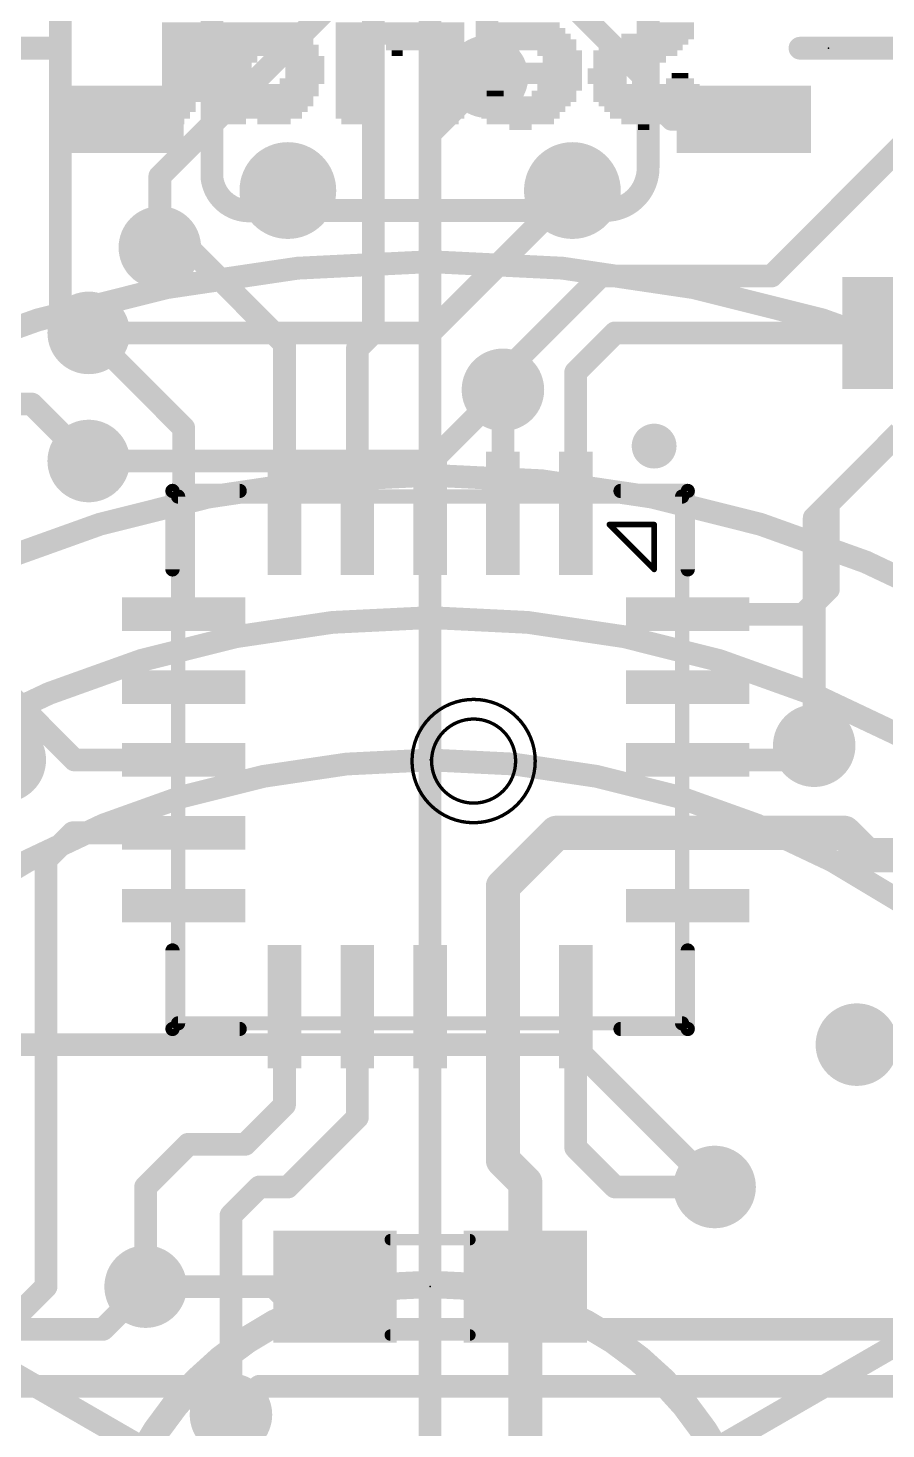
# Model space of a CAD drawing. Extents: x -32 to 75, y -41 to 41.
# Drawn here: x 14.19 to 21.85, y 20.7 to 33.2 of the extents above; entities that cross this region are included whole.
import ezdxf

# ---------------------------------------------------------------- set-up
doc = ezdxf.new("R2010")
doc.units = 0
for name, color, linetype in [('1', 12, 'CONTINUOUS'), ('16', 132, 'CONTINUOUS'), ('17', 110, 'CONTINUOUS'), ('18', 110, 'CONTINUOUS'), ('21', 41, 'CONTINUOUS'), ('22', 40, 'CONTINUOUS'), ('23', 53, 'CONTINUOUS'), ('24', 53, 'CONTINUOUS'), ('51', 53, 'CONTINUOUS')]:
    doc.layers.add(name, color=color, linetype=linetype)

# ---------------------------------------------------------------- blocks, each defined once
blk = doc.blocks.new('RECT')
blk.add_solid([(-0.5, -0.5), (0.5, -0.5), (-0.5, 0.5), (0.5, 0.5)])
blk = doc.blocks.new('ROUNDP')
at = {"const_width": 0.5}
blk.add_lwpolyline([(0, -0.25, 1), (0, 0.25, 1), (0, -0.25)], format="xyb", dxfattribs=at)
blk = doc.blocks.new('PIE')
at = {"const_width": 0.5}
blk.add_lwpolyline([(0, -0.25, 1), (0, 0.25, 1), (0, -0.25)], format="xyb", dxfattribs=at)
blk = doc.blocks.new('ROUNDV')
at = {"const_width": 0.5}
blk.add_lwpolyline([(0, -0.25, 1), (0, 0.25, 1), (0, -0.25)], format="xyb", dxfattribs=at)

msp = doc.modelspace()

# ---------------------------------------------------------------- linework, layer by layer
at = {"layer": '1'}
for points, const_width in [([(17.272, 33.528), (17.272, 30.48)], 0.2032), ([(19.685, 32.766), (19.05, 33.401)], 0.2032), ([(18.288, 32.766), (17.78, 32.258)], 0.2032), ([(19.685, 32.766), (19.685, 32.639)], 0.2032), ([(19.939, 32.385), (19.685, 32.639)], 0.2032), ([(22.479, 32.639), (20.8279, 30.9879)], 0.2032), ([(20.58, 32.385), (19.939, 32.385)], 0.2032), ([(17.78, 32.258), (17.78, 28.87)], 0.2032), ([(15.621, 31.242), (15.367, 31.242)], 0.2032), ([(16.48, 30.383), (15.621, 31.242)], 0.2032), ([(19.304, 30.9879), (18.43, 30.1139)], 0.2032), ([(20.8279, 30.9879), (19.304, 30.9879)], 0.2032), ([(15.58, 29.632), (14.732, 30.48)], 0.2032), ([(17.272, 30.48), (17.13, 30.338)], 0.2032), ([(19.431, 30.48), (19.08, 30.129)], 0.2032), ([(22.01, 30.48), (19.431, 30.48)], 0.2032), ([(16.48, 30.383), (16.48, 29.113)], 0.2032), ([(17.13, 30.338), (17.13, 28.87)], 0.2032), ([(18.43, 30.1139), (18.43, 29.972)], 0.2032), ([(19.08, 28.87), (19.08, 30.129)], 0.2032), ([(18.43, 28.87), (18.43, 29.972)], 0.2032), ([(14.224, 29.845), (12.827, 29.845)], 0.2032), ([(14.732, 29.337), (14.224, 29.845)], 0.2032), ([(15.58, 29.632), (15.58, 27.97)], 0.2032), ([(21.971, 29.591), (21.59, 29.21)], 0.2032), ([(21.59, 29.21), (21.336, 28.956)], 0.2032), ([(16.48, 29.113), (16.48, 28.87)], 0.2032), ([(21.336, 28.956), (21.336, 28.194)], 0.2032), ([(21.336, 28.194), (21.112, 27.97)], 0.2032), ([(21.112, 27.97), (20.08, 27.97)], 0.2032), ([(14.605, 26.67), (13.755, 27.52)], 0.2032), ([(21.209, 26.797), (21.209, 26.67)], 0.2032), ([(15.58, 26.67), (14.605, 26.67)], 0.2032), ([(21.209, 26.67), (20.08, 26.67)], 0.2032), ([(18.908, 26.02), (18.43, 25.542)], 0.3048), ([(20.08, 26.02), (18.908, 26.02)], 0.3048), ([(21.478, 26.02), (20.08, 26.02)], 0.3048), ([(21.678, 25.82), (21.478, 26.02)], 0.3048), ([(14.59, 26.02), (14.351, 25.781)], 0.2032), ([(15.58, 26.02), (14.59, 26.02)], 0.2032), ([(14.351, 25.781), (14.351, 21.971)], 0.2032), ([(22.352, 25.82), (21.678, 25.82)], 0.3048), ([(18.43, 25.542), (18.43, 24.47)], 0.3048), ([(16.48, 24.47), (16.48, 23.592)], 0.2032), ([(17.13, 24.47), (17.13, 23.48)], 0.2032), ([(17.78, 24.47), (17.78, 20.32)], 0.2032), ([(18.43, 24.47), (18.43, 23.099)], 0.3048), ([(19.08, 24.47), (19.08, 23.211)], 0.2032), ([(16.48, 23.592), (16.129, 23.241)], 0.2032), ([(17.13, 23.48), (16.51, 22.86)], 0.2032), ([(15.621, 23.241), (15.24, 22.86)], 0.2032), ([(16.129, 23.241), (15.621, 23.241)], 0.2032), ([(18.63, 22.899), (18.43, 23.099)], 0.3048), ([(19.431, 22.86), (19.08, 23.211)], 0.2032), ([(18.63, 21.971), (18.63, 22.899)], 0.3048), ([(15.24, 22.86), (15.24, 21.971)], 0.2032), ([(16.256, 22.86), (16.002, 22.606)], 0.2032), ([(16.51, 22.86), (16.256, 22.86)], 0.2032), ([(20.32, 22.86), (19.431, 22.86)], 0.2032), ([(16.002, 22.606), (16.002, 20.828)], 0.2032), ([(18.63, 21.971), (18.63, 19.9)], 0.3048), ([(14.351, 21.971), (12.7, 20.32)], 0.2032)]:
    msp.add_lwpolyline(points, dxfattribs=dict(at, const_width=const_width))
for points, const_width in [([(18.3239, 32.7301, 1), (18.2521, 32.8019)], 0.1016), ([(19.7358, 32.766, 1), (19.6342, 32.766)], 0.1016), ([(19.6491, 32.7301, 1), (19.7209, 32.8019)], 0.1016), ([(19.7209, 32.6749, 1), (19.6491, 32.6031)], 0.1016), ([(19.6342, 32.639, 1), (19.7358, 32.639)], 0.1016), ([(19.939, 32.4358, 1), (19.939, 32.3342)], 0.1016), ([(19.9031, 32.349, 1), (19.975, 32.4209)], 0.1016), ([(20.58, 32.3342, 1), (20.58, 32.4358)], 0.1016), ([(17.8308, 32.258, 1), (17.7292, 32.258)], 0.1016), ([(17.7441, 32.2939, 1), (17.8159, 32.2221)], 0.1016), ([(15.367, 31.2928, 1), (15.367, 31.1912)], 0.1016), ([(15.6569, 31.2779, 1), (15.5851, 31.2061)], 0.1016), ([(15.621, 31.1912, 1), (15.621, 31.2928)], 0.1016), ([(19.304, 31.0387, 1), (19.304, 30.9371)], 0.1016), ([(19.3399, 30.952, 1), (19.2681, 31.0239)], 0.1016), ([(20.792, 31.0239, 1), (20.8639, 30.952)], 0.1016), ([(20.8279, 30.9371, 1), (20.8279, 31.0387)], 0.1016), ([(14.7679, 30.5159, 1), (14.6961, 30.4441)], 0.1016), ([(17.2212, 30.48, 1), (17.3228, 30.48)], 0.1016), ([(17.3079, 30.4441, 1), (17.2361, 30.5159)], 0.1016), ([(19.431, 30.5308, 1), (19.431, 30.4292)], 0.1016), ([(19.4669, 30.444, 1), (19.3951, 30.5159)], 0.1016), ([(16.5308, 30.383, 1), (16.4292, 30.383)], 0.1016), ([(16.4441, 30.3471, 1), (16.5159, 30.4189)], 0.1016), ([(17.1808, 30.338, 1), (17.0792, 30.338)], 0.1016), ([(17.0941, 30.3739, 1), (17.1659, 30.3021)], 0.1016), ([(18.4808, 30.1139, 1), (18.3792, 30.1139)], 0.1016), ([(18.3941, 30.1499, 1), (18.4659, 30.078)], 0.1016), ([(19.1308, 30.129, 1), (19.0292, 30.129)], 0.1016), ([(19.0441, 30.1649, 1), (19.1159, 30.093)], 0.1016), ([(18.4808, 29.972, 1), (18.3792, 29.972)], 0.1016), ([(18.3792, 29.972, 1), (18.4808, 29.972)], 0.1016), ([(14.2599, 29.8809, 1), (14.1881, 29.8091)], 0.1016), ([(14.224, 29.7942, 1), (14.224, 29.8958)], 0.1016), ([(15.6308, 29.632, 1), (15.5292, 29.632)], 0.1016), ([(15.5441, 29.5961, 1), (15.6159, 29.6679)], 0.1016), ([(14.6961, 29.3011, 1), (14.7679, 29.3729)], 0.1016), ([(21.5541, 29.2459, 1), (21.6259, 29.174)], 0.1016), ([(21.6259, 29.174, 1), (21.5541, 29.2459)], 0.1016), ([(16.5308, 29.1129, 1), (16.4292, 29.113)], 0.1016), ([(16.4292, 29.113, 1), (16.5308, 29.113)], 0.1016), ([(21.3868, 28.956, 1), (21.2852, 28.956)], 0.1016), ([(21.3001, 28.9919, 1), (21.3719, 28.92)], 0.1016), ([(16.4292, 28.87, 1), (16.5308, 28.87)], 0.1016), ([(17.0792, 28.87, 1), (17.1808, 28.87)], 0.1016), ([(17.7292, 28.87, 1), (17.8308, 28.87)], 0.1016), ([(18.3792, 28.87, 1), (18.4808, 28.87)], 0.1016), ([(19.0292, 28.87, 1), (19.1308, 28.87)], 0.1016), ([(21.3719, 28.158, 1), (21.3001, 28.2299)], 0.1016), ([(21.2852, 28.194, 1), (21.3868, 28.1939)], 0.1016), ([(15.5292, 27.97, 1), (15.6308, 27.97)], 0.1016), ([(20.08, 28.0208, 1), (20.08, 27.9192)], 0.1016), ([(21.0761, 28.0059, 1), (21.1479, 27.934)], 0.1016), ([(21.112, 27.9192, 1), (21.112, 28.0208)], 0.1016), ([(21.2598, 26.797, 1), (21.1582, 26.797)], 0.1016), ([(14.605, 26.7208, 1), (14.605, 26.6192)], 0.1016), ([(14.5691, 26.634, 1), (14.6409, 26.7059)], 0.1016), ([(15.58, 26.6192, 1), (15.58, 26.7208)], 0.1016), ([(20.08, 26.7208, 1), (20.08, 26.6192)], 0.1016), ([(21.209, 26.6192, 1), (21.209, 26.7208)], 0.1016), ([(21.1582, 26.67, 1), (21.2598, 26.6699)], 0.1016), ([(18.908, 26.0962, 1), (18.908, 25.9438)], 0.1524), ([(18.9618, 25.9661, 1), (18.8541, 26.0738)], 0.1524), ([(20.08, 26.0962, 1), (20.08, 25.9438)], 0.1524), ([(20.08, 25.9438, 1), (20.08, 26.0962)], 0.1524), ([(21.5319, 26.0738, 1), (21.4241, 25.9661)], 0.1524), ([(21.478, 25.9438, 1), (21.478, 26.0962)], 0.1524), ([(14.59, 26.0708, 1), (14.59, 25.9692)], 0.1016), ([(14.6259, 25.984, 1), (14.554, 26.0559)], 0.1016), ([(15.58, 25.9692, 1), (15.58, 26.0708)], 0.1016), ([(14.4018, 25.781, 1), (14.3002, 25.781)], 0.1016), ([(21.678, 25.8962, 1), (21.678, 25.7438)], 0.1524), ([(21.6241, 25.7661, 1), (21.7319, 25.8738)], 0.1524), ([(14.3151, 25.8169, 1), (14.3869, 25.7451)], 0.1016), ([(18.5062, 25.542, 1), (18.3538, 25.542)], 0.1524), ([(18.3761, 25.5959, 1), (18.4839, 25.4881)], 0.1524), ([(16.5308, 24.47, 1), (16.4292, 24.47)], 0.1016), ([(17.1808, 24.47, 1), (17.0792, 24.47)], 0.1016), ([(17.8308, 24.47, 1), (17.7292, 24.47)], 0.1016), ([(18.5062, 24.47, 1), (18.3538, 24.47)], 0.1524), ([(18.3538, 24.47, 1), (18.5062, 24.47)], 0.1524), ([(19.1308, 24.47, 1), (19.0292, 24.47)], 0.1016), ([(16.4292, 23.592, 1), (16.5308, 23.592)], 0.1016), ([(16.5159, 23.5561, 1), (16.4441, 23.6279)], 0.1016), ([(17.0792, 23.48, 1), (17.1808, 23.48)], 0.1016), ([(17.1659, 23.4441, 1), (17.0941, 23.5159)], 0.1016), ([(15.621, 23.2918, 1), (15.621, 23.1902)], 0.1016), ([(15.6569, 23.2051, 1), (15.5851, 23.2769)], 0.1016), ([(16.0931, 23.2769, 1), (16.1649, 23.2051)], 0.1016), ([(16.129, 23.1902, 1), (16.129, 23.2918)], 0.1016), ([(18.4839, 23.1528, 1), (18.3761, 23.0451)], 0.1524), ([(19.1159, 23.2469, 1), (19.0441, 23.1751)], 0.1016), ([(19.0292, 23.211, 1), (19.1308, 23.211)], 0.1016), ([(18.3538, 23.099, 1), (18.5062, 23.0989)], 0.1524), ([(18.7062, 22.899, 1), (18.5538, 22.899)], 0.1524), ([(18.5761, 22.8451, 1), (18.6839, 22.9528)], 0.1524), ([(15.2908, 22.86, 1), (15.1892, 22.86)], 0.1016), ([(15.2041, 22.8959, 1), (15.2759, 22.8241)], 0.1016), ([(16.256, 22.9108, 1), (16.256, 22.8092)], 0.1016), ([(16.2919, 22.8241, 1), (16.2201, 22.8959)], 0.1016), ([(16.4741, 22.8959, 1), (16.5459, 22.8241)], 0.1016), ([(16.51, 22.8092, 1), (16.51, 22.9108)], 0.1016), ([(19.431, 22.9108, 1), (19.431, 22.8092)], 0.1016), ([(19.3951, 22.8241, 1), (19.4669, 22.8959)], 0.1016), ([(20.32, 22.8092, 1), (20.32, 22.9108)], 0.1016), ([(16.0528, 22.606, 1), (15.9512, 22.606)], 0.1016), ([(15.9661, 22.6419, 1), (16.0379, 22.5701)], 0.1016), ([(18.7062, 21.971, 1), (18.5538, 21.971)], 0.1524), ([(14.3002, 21.971, 1), (14.4018, 21.971)], 0.1016), ([(14.3869, 21.9351, 1), (14.3151, 22.0069)], 0.1016), ([(15.1892, 21.971, 1), (15.2908, 21.971)], 0.1016), ([(18.5538, 21.971, 1), (18.7062, 21.971)], 0.1524), ([(15.9512, 20.828, 1), (16.0528, 20.828)], 0.1016)]:
    msp.add_lwpolyline(points, format="xyb", dxfattribs=dict(at, const_width=const_width))
at = {"layer": '16', "const_width": 0.2032}
for points in [[(19.05, 35.56), (15.367, 31.877)], [(14.478, 33.782), (14.478, 30.734)], [(18.288, 33.782), (18.288, 32.766)], [(15.367, 31.877), (15.367, 31.242)], [(19.05, 31.75), (17.78, 30.48)], [(14.732, 30.48), (14.478, 30.734)], [(17.78, 30.48), (14.732, 30.48)], [(18.43, 29.972), (17.795, 29.337)], [(21.971, 29.591), (21.209, 28.829)], [(17.795, 29.337), (14.732, 29.337)], [(21.209, 28.829), (21.209, 26.797)], [(19.05, 24.13), (10.1168, 24.13)], [(20.32, 22.86), (19.05, 24.13)], [(15.24, 21.971), (14.859, 21.59)], [(16.383, 21.971), (15.24, 21.971)], [(16.764, 21.59), (16.383, 21.971)], [(14.859, 21.59), (7.62, 21.59)], [(25.4, 21.59), (16.764, 21.59)], [(15.748, 21.082), (8.382, 21.082)], [(16.002, 20.828), (15.748, 21.082)], [(16.256, 21.082), (16.002, 20.828)], [(26.67, 21.082), (16.256, 21.082)]]:
    msp.add_lwpolyline(points, dxfattribs=at)
at = {"layer": '16', "const_width": 0.1016}
for points in [[(18.2372, 32.766, 1), (18.3388, 32.766)], [(15.4178, 31.877, 1), (15.3162, 31.877)], [(15.3311, 31.9129, 1), (15.4029, 31.8411)], [(19.0859, 31.714, 1), (19.0141, 31.7859)], [(15.3162, 31.242, 1), (15.4178, 31.242)], [(14.5139, 30.7699, 1), (14.4421, 30.6981)], [(14.4272, 30.734, 1), (14.5288, 30.734)], [(14.732, 30.5308, 1), (14.732, 30.4292)], [(14.6961, 30.4441, 1), (14.7679, 30.5159)], [(17.7441, 30.5159, 1), (17.816, 30.4441)], [(17.78, 30.4292, 1), (17.78, 30.5308)], [(18.4659, 29.9361, 1), (18.3941, 30.0079)], [(14.732, 29.3878, 1), (14.732, 29.2862)], [(17.7591, 29.3729, 1), (17.8309, 29.3011)], [(17.795, 29.2862, 1), (17.795, 29.3878)], [(21.2598, 28.829, 1), (21.1582, 28.829)], [(21.1731, 28.8649, 1), (21.2449, 28.7931)], [(21.1582, 26.797, 1), (21.2598, 26.797)], [(19.0859, 24.1659, 1), (19.0141, 24.0941)], [(19.05, 24.0792, 1), (19.05, 24.1808)], [(20.2841, 22.8241, 1), (20.3559, 22.8959)], [(15.24, 22.0218, 1), (15.24, 21.9202)], [(15.2759, 21.9351, 1), (15.2041, 22.0069)], [(16.4189, 22.0069, 1), (16.3471, 21.9351)], [(16.383, 21.9202, 1), (16.383, 22.0218)], [(14.8231, 21.6259, 1), (14.8949, 21.5541)], [(14.859, 21.5392, 1), (14.859, 21.6408)], [(16.764, 21.6408, 1), (16.764, 21.5392)], [(16.7281, 21.5541, 1), (16.7999, 21.6259)], [(15.7839, 21.1179, 1), (15.7121, 21.0461)], [(15.748, 21.0312, 1), (15.748, 21.1328)], [(16.256, 21.1328, 1), (16.256, 21.0312)], [(16.2919, 21.0461, 1), (16.2201, 21.1179)], [(15.9661, 20.8639, 1), (16.0379, 20.7921)], [(15.9661, 20.7921, 1), (16.0379, 20.8639)]]:
    msp.add_lwpolyline(points, format="xyb", dxfattribs=at)
at = {"layer": '21'}
for points, const_width in [([(15.8337, 36.6268), (15.8337, 31.8532)], 0.2032), ([(19.7263, 31.9532), (19.7263, 36.6268)], 0.2032), ([(16.2147, 31.5722), (19.3453, 31.5722)], 0.2032), ([(15.48, 29.07), (15.48, 28.37)], 0.127), ([(15.48, 29.07), (16.08, 29.07)], 0.127), ([(19.48, 29.07), (20.08, 29.07)], 0.127), ([(20.08, 29.07), (20.08, 28.37)], 0.127), ([(15.48, 24.97), (15.48, 24.27)], 0.127), ([(20.08, 24.97), (20.08, 24.27)], 0.127), ([(15.48, 24.27), (16.08, 24.27)], 0.127), ([(19.48, 24.27), (20.08, 24.27)], 0.127)]:
    msp.add_lwpolyline(points, dxfattribs=dict(at, const_width=const_width))
for points, const_width in [([(19.3453, 31.5722, 0.4144), (19.7263, 31.9532)], 0.2032), ([(19.7771, 31.9532, 1), (19.6755, 31.9531)], 0.1016), ([(19.6755, 31.9532, 1), (19.7771, 31.9532)], 0.1016), ([(15.8337, 31.8532, 0.4142), (16.2147, 31.5722)], 0.2032), ([(15.8839, 31.8607, 1), (15.7835, 31.8456)], 0.1016), ([(15.7829, 31.8532, 1), (15.8845, 31.8532)], 0.1016), ([(16.2147, 31.623, 1), (16.2147, 31.5214)], 0.1016), ([(16.2223, 31.5219, 1), (16.2071, 31.6224)], 0.1016), ([(19.3453, 31.623, 1), (19.3453, 31.5214)], 0.1016), ([(19.3453, 31.5214, 1), (19.3453, 31.623)], 0.1016), ([(17.78, 6.9843, 1), (17.78, 31.1157, 1), (17.78, 6.9843)], 0.2032), ([(19.78, 29.37, 1), (19.78, 29.57, 1), (19.78, 29.37)], 0.2), ([(15.5118, 29.07, 1), (15.4482, 29.07)], 0.0635), ([(15.48, 29.1017, 1), (15.48, 29.0382)], 0.0635), ([(16.08, 29.0382, 1), (16.08, 29.1017)], 0.0635), ([(19.48, 29.1017, 1), (19.48, 29.0382)], 0.0635), ([(20.1118, 29.07, 1), (20.0483, 29.07)], 0.0635), ([(20.08, 29.0382, 1), (20.08, 29.1017)], 0.0635), ([(15.4482, 28.37, 1), (15.5118, 28.37)], 0.0635), ([(20.0483, 28.37, 1), (20.1118, 28.37)], 0.0635), ([(17.78, 11.43, 1), (17.78, 26.67, 1), (17.78, 11.43)], 0.2032), ([(15.5118, 24.97, 1), (15.4482, 24.97)], 0.0635), ([(20.1118, 24.97, 1), (20.0483, 24.97)], 0.0635), ([(15.4482, 24.27, 1), (15.5118, 24.27)], 0.0635), ([(15.48, 24.3017, 1), (15.48, 24.2382)], 0.0635), ([(16.08, 24.2382, 1), (16.08, 24.3017)], 0.0635), ([(19.48, 24.3017, 1), (19.48, 24.2382)], 0.0635), ([(20.0483, 24.27, 1), (20.1118, 24.27)], 0.0635), ([(20.08, 24.2382, 1), (20.08, 24.3017)], 0.0635), ([(17.78, 16.129, 1), (17.78, 21.971, 1), (17.78, 16.129)], 0.2032)]:
    msp.add_lwpolyline(points, format="xyb", dxfattribs=dict(at, const_width=const_width))
at = {"layer": '22', "const_width": 0.2032}
for points in [[(14.478, 33.02), (12.7, 33.02)], [(21.082, 33.02), (22.86, 33.02)]]:
    msp.add_lwpolyline(points, dxfattribs=at)
at = {"layer": '22'}
for points, const_width in [([(14.478, 32.9692, 1), (14.478, 33.0708)], 0.1016), ([(21.082, 33.0708, 1), (21.082, 32.9692)], 0.1016), ([(17.78, 6.9843, 1), (17.78, 31.1157, 1), (17.78, 6.9843)], 0.2032)]:
    msp.add_lwpolyline(points, format="xyb", dxfattribs=dict(at, const_width=const_width))
at = {"layer": '23'}
for p in [(17.78, 26.67), (17.78, 21.971)]:
    msp.add_point(p, dxfattribs=at)
at = {"layer": '24'}
msp.add_point((21.336, 33.02), dxfattribs=at)
at = {"layer": '51'}
for points, const_width in [([(17.78, 1.27, 1), (17.78, 36.83, 1), (17.78, 1.27)], 0.2032), ([(17.78, 6.985, 1), (17.78, 31.115, 1), (17.78, 6.985)], 0.2032), ([(17.78, 8.89, 1), (17.78, 29.21, 1), (17.78, 8.89)], 0.2032), ([(15.5618, 29.02, 1), (15.4983, 29.02)], 0.0635), ([(15.53, 29.0517, 1), (15.53, 28.9882)], 0.0635), ([(20.0617, 29.02, 1), (19.9983, 29.02)], 0.0635), ([(20.03, 28.9882, 1), (20.03, 29.0517)], 0.0635), ([(19.38, 28.7825, 1), (19.38, 28.7575)], 0.025), ([(19.3888, 28.7788, 1), (19.3712, 28.7611)], 0.025), ([(19.7925, 28.77, 1), (19.7675, 28.77)], 0.025), ([(19.78, 28.7575, 1), (19.78, 28.7825)], 0.025), ([(19.7675, 28.37, 1), (19.7925, 28.37)], 0.025), ([(19.7712, 28.3611, 1), (19.7888, 28.3788)], 0.025), ([(17.78, 10.16, 1), (17.78, 27.94, 1), (17.78, 10.16)], 0.2032), ([(18.1683, 26.11, 1), (18.1683, 27.21, 1), (18.1683, 26.11)], 0.03), ([(18.1683, 26.285, 1), (18.1683, 27.035, 1), (18.1683, 26.285)], 0.03), ([(17.78, 11.43, 1), (17.78, 26.67, 1), (17.78, 11.43)], 0.2032), ([(15.53, 24.3517, 1), (15.53, 24.2882)], 0.0635), ([(20.03, 24.2882, 1), (20.03, 24.3517)], 0.0635), ([(15.4983, 24.32, 1), (15.5618, 24.32)], 0.0635), ([(19.9983, 24.32, 1), (20.0617, 24.32)], 0.0635), ([(17.424, 22.4154, 1), (17.424, 22.3646)], 0.0508), ([(18.136, 22.3646, 1), (18.136, 22.4154)], 0.0508), ([(17.78, 16.0879, 1), (17.78, 22.0121, 1), (17.78, 16.0879)], 0.2032), ([(17.424, 21.5644, 1), (17.424, 21.5136)], 0.0508), ([(18.136, 21.5136, 1), (18.136, 21.5644)], 0.0508)]:
    msp.add_lwpolyline(points, format="xyb", dxfattribs=dict(at, const_width=const_width))
for points, const_width in [([(17.78, 19.05), (17.78, 36.83)], 0.2032), ([(15.53, 24.32), (15.53, 29.02)], 0.127), ([(15.53, 29.02), (20.03, 29.02)], 0.127), ([(20.03, 29.02), (20.03, 24.32)], 0.127), ([(19.78, 28.37), (19.38, 28.77)], 0.05), ([(19.38, 28.77), (19.78, 28.77)], 0.05), ([(19.78, 28.77), (19.78, 28.37)], 0.05), ([(17.78, 19.05), (2.3826, 27.94)], 0.2032), ([(17.78, 19.05), (33.1774, 27.94)], 0.2032), ([(20.03, 24.32), (15.53, 24.32)], 0.127), ([(18.136, 22.39), (17.424, 22.39)], 0.1016), ([(18.136, 21.539), (17.424, 21.539)], 0.1016)]:
    msp.add_lwpolyline(points, dxfattribs=dict(at, const_width=const_width))

# ---------------------------------------------------------------- block references
at = {"layer": '1'}
for p, xscale, yscale, rotation in [((14.98, 32.385), 0.6, 1.2, 270), ((20.58, 32.385), 0.6, 1.2, 270), ((15.58, 27.97), 0.3, 1.1, 90), ((20.08, 27.97), 0.3, 1.1, 270), ((15.58, 27.32), 0.3, 1.1, 90), ((20.08, 27.32), 0.3, 1.1, 270), ((15.58, 26.67), 0.3, 1.1, 90), ((20.08, 26.67), 0.3, 1.1, 270), ((15.58, 26.02), 0.3, 1.1, 90), ((20.08, 26.02), 0.3, 1.1, 270), ((15.58, 25.37), 0.3, 1.1, 90), ((20.08, 25.37), 0.3, 1.1, 270), ((16.48, 24.47), 0.3, 1.1, 180), ((17.13, 24.47), 0.3, 1.1, 180), ((17.78, 24.47), 0.3, 1.1, 180), ((18.43, 24.47), 0.3, 1.1, 180), ((19.08, 24.47), 0.3, 1.1, 180)]:
    msp.add_blockref('RECT', p, dxfattribs=dict(at, xscale=xscale, yscale=yscale, rotation=rotation))
at = {"layer": '1', "xscale": 1.1}
msp.add_blockref('RECT', (22.01, 30.48), dxfattribs=at)
at = {"layer": '1', "xscale": 0.3, "yscale": 1.1}
for p in [(16.48, 28.87), (17.13, 28.87), (17.78, 28.87), (18.43, 28.87), (19.08, 28.87)]:
    msp.add_blockref('RECT', p, dxfattribs=at)
at = {"layer": '1', "xscale": 1.1, "rotation": 180}
for p in [(16.93, 21.971), (18.63, 21.971)]:
    msp.add_blockref('RECT', p, dxfattribs=at)
at = {"layer": '16', "xscale": 0.762, "yscale": 0.762}
msp.add_blockref('PIE', (13.97, 26.67), dxfattribs=at)
at = {"layer": '17', "xscale": 0.8636, "yscale": 0.8636, "rotation": 270}
for p in [(16.51, 31.75), (16.51, 31.75), (19.05, 31.75), (19.05, 31.75)]:
    msp.add_blockref('ROUNDP', p, dxfattribs=at)
at = {"layer": '18', "xscale": 0.7366, "yscale": 0.7366}
for p in [(18.288, 32.766), (18.288, 32.766), (15.367, 31.242), (15.367, 31.242), (14.732, 30.48), (14.732, 30.48), (18.43, 29.972), (18.43, 29.972), (14.732, 29.337), (14.732, 29.337), (21.209, 26.797), (21.209, 26.797), (21.59, 24.13), (21.59, 24.13), (20.32, 22.86), (20.32, 22.86), (15.24, 21.971), (15.24, 21.971), (16.002, 20.828), (16.002, 20.828)]:
    msp.add_blockref('ROUNDV', p, dxfattribs=at)
at = {"layer": '22', "rotation": 180}
for p, xscale, yscale in [((15.561, 33.225), 0.35, 0.05), ((16.236, 33.225), 0.8, 0.05), ((17.086, 33.225), 0.3, 0.05), ((17.711, 33.225), 0.75, 0.05), ((18.611, 33.225), 0.65, 0.05), ((19.961, 33.225), 0.35, 0.05), ((15.561, 33.175), 0.35, 0.05), ((15.561, 33.125), 0.35, 0.05), ((16.261, 33.175), 0.85, 0.05), ((16.286, 33.125), 0.9, 0.05), ((17.086, 33.175), 0.3, 0.05), ((17.086, 33.125), 0.3, 0.05), ((17.711, 33.175), 0.75, 0.05), ((17.711, 33.125), 0.75, 0.05), ((18.611, 33.175), 0.75, 0.05), ((18.636, 33.125), 0.8, 0.05), ((19.811, 33.125), 0.65, 0.05), ((19.911, 33.175), 0.45, 0.05), ((15.561, 33.075), 0.35, 0.05), ((15.561, 33.025), 0.35, 0.05), ((15.561, 32.975), 0.35, 0.05), ((16.286, 33.075), 0.9, 0.05), ((16.311, 33.025), 0.95, 0.05), ((16.311, 32.975), 0.95, 0.05), ((17.086, 33.075), 0.3, 0.05), ((17.086, 33.025), 0.3, 0.05), ((17.086, 32.975), 0.3, 0.05), ((17.711, 33.075), 0.75, 0.05), ((17.736, 33.025), 0.7, 0.05), ((17.486, 32.975), 0.1, 0.05), ((17.886, 32.975), 0.4, 0.05), ((18.636, 33.075), 0.9, 0.05), ((18.636, 33.025), 0.9, 0.05), ((18.336, 32.975), 0.3, 0.05), ((18.936, 32.975), 0.4, 0.05), ((19.611, 32.975), 0.75, 0.05), ((19.661, 33.025), 0.75, 0.05), ((19.711, 33.075), 0.75, 0.05), ((15.561, 32.92), 0.35, 0.06), ((15.561, 32.865), 0.35, 0.05), ((16.036, 32.92), 0.4, 0.06), ((16.011, 32.865), 0.35, 0.05), ((16.636, 32.92), 0.4, 0.06), ((16.661, 32.865), 0.35, 0.05), ((17.086, 32.92), 0.3, 0.06), ((17.086, 32.865), 0.3, 0.05), ((17.911, 32.92), 0.35, 0.06), ((17.911, 32.865), 0.35, 0.05), ((18.336, 32.92), 0.3, 0.06), ((18.661, 32.865), 0.95, 0.05), ((18.961, 32.92), 0.35, 0.06), ((19.561, 32.92), 0.65, 0.06), ((19.486, 32.865), 0.5, 0.05), ((15.561, 32.815), 0.35, 0.05), ((15.561, 32.775), 0.35, 0.05), ((15.561, 32.725), 0.35, 0.05), ((16.011, 32.815), 0.35, 0.05), ((16.011, 32.775), 0.35, 0.05), ((16.036, 32.725), 0.4, 0.05), ((16.636, 32.725), 0.4, 0.05), ((16.661, 32.815), 0.35, 0.05), ((16.661, 32.775), 0.35, 0.05), ((17.086, 32.815), 0.3, 0.05), ((17.086, 32.775), 0.3, 0.05), ((17.086, 32.725), 0.3, 0.05), ((17.911, 32.815), 0.35, 0.05), ((17.911, 32.775), 0.35, 0.05), ((17.911, 32.725), 0.35, 0.05), ((18.661, 32.815), 0.95, 0.05), ((18.686, 32.775), 0.9, 0.05), ((18.711, 32.725), 0.85, 0.05), ((19.386, 32.815), 0.4, 0.05), ((19.361, 32.775), 0.35, 0.05), ((19.361, 32.725), 0.35, 0.05), ((20.011, 32.725), 0.25, 0.05), ((20.011, 32.775), 0.15, 0.05), ((15.486, 32.615), 0.5, 0.05), ((15.561, 32.67), 0.35, 0.06), ((16.311, 32.67), 0.95, 0.06), ((16.311, 32.615), 0.95, 0.05), ((17.086, 32.67), 0.3, 0.06), ((17.086, 32.615), 0.3, 0.05), ((17.911, 32.67), 0.35, 0.06), ((17.911, 32.615), 0.35, 0.05), ((18.361, 32.615), 0.15, 0.05), ((18.886, 32.615), 0.4, 0.05), ((18.936, 32.67), 0.4, 0.06), ((19.411, 32.67), 0.35, 0.06), ((19.711, 32.615), 0.95, 0.05), ((19.986, 32.67), 0.4, 0.06), ((15.486, 32.565), 0.5, 0.05), ((15.461, 32.525), 0.45, 0.05), ((15.461, 32.475), 0.45, 0.05), ((16.286, 32.565), 0.9, 0.05), ((16.286, 32.525), 0.9, 0.05), ((16.261, 32.475), 0.85, 0.05), ((17.086, 32.565), 0.3, 0.05), ((17.086, 32.525), 0.3, 0.05), ((17.086, 32.475), 0.3, 0.05), ((17.911, 32.565), 0.35, 0.05), ((17.911, 32.525), 0.35, 0.05), ((17.911, 32.475), 0.35, 0.05), ((18.661, 32.565), 0.85, 0.05), ((18.636, 32.525), 0.8, 0.05), ((18.611, 32.475), 0.75, 0.05), ((19.711, 32.565), 0.95, 0.05), ((19.711, 32.525), 0.85, 0.05), ((19.711, 32.475), 0.75, 0.05), ((15.436, 32.42), 0.4, 0.06), ((15.411, 32.365), 0.35, 0.05), ((16.236, 32.42), 0.8, 0.06), ((16.011, 32.365), 0.25, 0.05), ((16.386, 32.365), 0.3, 0.05), ((17.086, 32.42), 0.3, 0.06), ((17.111, 32.365), 0.25, 0.05), ((17.911, 32.42), 0.35, 0.06), ((17.911, 32.365), 0.25, 0.05), ((18.586, 32.42), 0.7, 0.06), ((18.586, 32.365), 0.6, 0.05), ((19.711, 32.42), 0.65, 0.06), ((19.711, 32.365), 0.45, 0.05), ((18.586, 32.315), 0.2, 0.05), ((19.686, 32.315), 0.1, 0.05)]:
    msp.add_blockref('RECT', p, dxfattribs=dict(at, xscale=xscale, yscale=yscale))
at = {"layer": '51'}
for p, xscale, yscale, rotation in [((14.9924, 32.385), 0.508, 1.0287, 270), ((20.574, 32.385), 0.508, 1.016, 270), ((17.1998, 21.9659), 0.5001, 0.95, 180), ((18.3681, 21.9659), 0.5001, 0.95, 180)]:
    msp.add_blockref('RECT', p, dxfattribs=dict(at, xscale=xscale, yscale=yscale, rotation=rotation))

doc.saveas('drawing.dxf')
